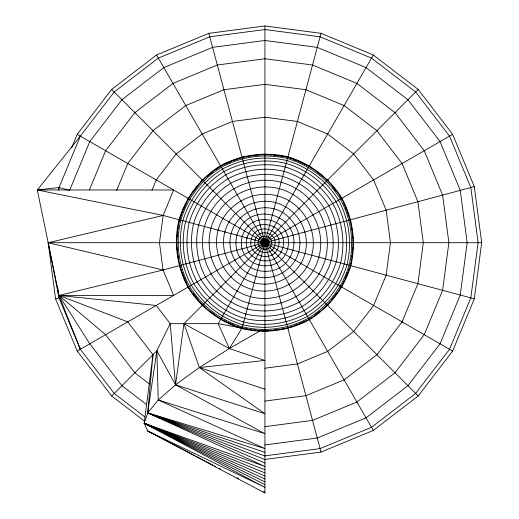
<?xml version="1.0" encoding="UTF-8"?>
<svg xmlns="http://www.w3.org/2000/svg" width="519" height="519" viewBox="0 0 519 519"><rect width="100%" height="100%" fill="white"/><g stroke="black" fill="none" stroke-linecap="round" stroke-linejoin="round"><path stroke-width="0.78" d="M152.56 360.309L152.943 354.691L127.778 321.89L59.03 295.434L37.316 189.973L80.328 136.121L114.199 91.973L158.347 58.102L209.76 36.804L264.93 29.544L320.1 36.804L371.507 58.102L415.654 91.973L449.532 136.121L470.824 187.534L478.09 242.704L470.824 297.874L449.532 349.281L415.654 393.428L371.507 427.306L320.1 448.598L264.93 455.864M194.891 455.669L147.72 430.991L264.93 487.38L144.204 423.277L152.943 354.691L147.72 412.884L144.204 423.277L147.72 430.991L264.93 493.05L264.93 25.95L208.826 33.333L156.55 54.988L111.663 89.437L77.214 134.324L71.648 147.772M58.712 189.935L59.03 187.534L80.328 136.121M176.454 241.912L176.765 239.538M177.076 237.17L177.284 235.587M177.498 234.004L177.809 231.636M178.121 229.262L178.328 227.685M179.055 222.151L179.263 220.569M350.591 264.839L350.799 263.256M351.11 260.888L351.318 259.305M351.629 256.931L351.843 255.354M352.154 252.98L352.362 251.397M352.673 249.029L352.881 247.446M353.192 245.072L353.4 243.495M264.93 459.458L321.027 452.068L373.304 430.42L418.197 395.971L452.639 351.078L474.295 298.801L481.684 242.704L474.295 186.606L452.639 134.324L418.197 89.437L373.304 54.988L321.027 33.333L264.93 25.95M474.295 298.801L163.187 215.443L37.316 189.973L173.599 189.973L163.187 215.443L159.469 242.704L163.063 269.997L173.599 295.434L59.03 295.434L59.03 297.874L80.328 349.281L114.199 393.428L144.911 416.997M264.93 484.675L144.204 423.277L264.93 466.432L147.72 412.884L158.224 399.987L175.526 384.8L183.96 323.668L418.197 89.437M79.491 346.173L80.328 349.281L59.03 295.434L156.232 305.457L170.206 323.668L156.868 350.766L147.72 412.884L264.93 463.052M58.563 189.896L59.03 187.534L68.839 190.162M241.912 328.598C219.427 321.871 200.23 307.144 187.917 287.169C176.771 266.507 173.612 242.522 179.029 219.686C185.757 197.201 200.483 178.011 220.465 165.691C241.121 154.545 265.105 151.392 287.941 156.803C310.427 163.53 329.623 178.264 341.943 198.239C353.082 218.895 356.242 242.879 350.825 265.722C344.097 288.207 329.37 307.397 309.389 319.717C288.733 330.863 264.748 334.015 241.912 328.598L321.027 33.333M69.598 190.363L89.8 141.59L121.933 99.713L163.816 67.574L212.589 47.372L264.93 40.482L317.265 47.372L366.038 67.574L407.921 99.713L440.06 141.59L460.262 190.363L467.152 242.704L460.262 295.045L440.06 343.812L407.921 385.695L366.038 417.834L317.265 438.036L264.93 444.926M89.385 189.915L105.623 150.724L134.856 112.629L172.95 83.397L217.318 65.018L264.93 58.751L312.535 65.018L356.903 83.397L395.004 112.629L424.237 150.724L442.61 195.092L448.877 242.704L442.61 290.316L424.237 334.677L395.004 372.778L356.903 402.011L312.535 420.39L264.93 426.657M116.606 190.479L127.778 163.517L152.943 130.717L185.744 105.552L223.936 89.729L264.93 84.331L305.918 89.729L344.11 105.552L376.911 130.717L402.082 163.517L417.905 201.716L423.296 242.704L417.905 283.692L402.082 321.89L376.911 354.691L344.11 379.856L305.918 395.679L264.93 401.077M151.95 190.285L156.232 179.95L176.181 153.955L202.176 134.012L232.447 121.472L264.93 117.197L297.413 121.472L327.684 134.012L353.679 153.955L373.622 179.95L386.162 210.221L390.437 242.704L386.162 275.187L373.622 305.457L353.679 331.453L327.684 351.395L297.413 363.936L264.93 368.211M179.671 219.044L181.507 214.619M182.117 213.147L183.032 210.935M183.642 209.462L185.166 205.784M185.776 204.304L186.691 202.099M187.301 200.626L188.215 198.414M344.078 281.097L341.638 286.994L340.185 288.888M344.992 278.891L347.743 272.261M348.658 270.049L349.268 268.576M373.304 54.988L218.181 323.668L229.32 348.56L264.93 360.446L199.354 367.562L175.526 384.8L156.868 350.766L111.663 395.971L144.366 421.065M242.036 328.138C219.673 321.449 200.581 306.8 188.332 286.929C177.245 266.383 174.105 242.522 179.496 219.809C186.185 197.447 200.834 178.354 220.705 166.106C241.251 155.019 265.105 151.879 287.818 157.27C310.187 163.959 329.273 178.607 341.528 198.479C352.609 219.024 355.749 242.879 350.364 265.598C343.669 287.961 329.027 307.047 309.155 319.302C288.609 330.382 264.748 333.529 242.036 328.138L229.32 348.56L199.354 367.562L183.96 323.668L229.32 348.56L260.038 330.914M188.702 197.784L189.675 196.519M193.074 192.088L196.954 187.028M200.84 181.968L202.293 180.067M328.533 304.069L324.401 307.767M331.933 299.645L337.272 292.684M207.353 176.188L212.414 172.302M216.209 169.389L220.004 166.476M309.849 318.926L311.115 317.959M314.91 315.046L319.97 311.16M163.187 215.443L48.176 242.704L55.559 298.801L77.214 351.078L452.639 134.324M221.373 165.684L222.852 165.074M225.058 164.16L231.688 161.415M233.9 160.501L240.531 157.757M290.802 327.041L293.008 326.127M294.481 325.517L298.166 323.992M299.638 323.382L301.85 322.468M303.323 321.851L305.535 320.937M55.559 298.801L59.03 297.874L57.557 286.676M146.682 404.684L121.933 385.695L89.8 343.812L59.03 295.434L163.063 269.997L474.295 186.606M242.795 157.036L244.371 156.829M246.746 156.517L249.12 156.206M250.696 155.998L252.279 155.791M254.654 155.479L257.022 155.168M258.605 154.96L260.188 154.753M262.556 154.435L264.139 154.227M266.507 331.07L268.089 330.863M270.464 330.551L272.04 330.344M274.415 330.032L275.998 329.825M278.366 329.513L279.949 329.306M282.317 328.994L283.899 328.78M286.274 328.469L287.85 328.261M37.316 189.973L59.03 187.534M59.03 297.874L48.176 242.704L481.684 242.704M265.722 154.227L267.298 154.435M269.672 154.753L271.255 154.96M273.623 155.272L275.206 155.479M277.574 155.791L279.157 155.998M280.74 156.206L283.108 156.517M285.482 156.829L287.065 157.036M242.003 328.261L243.586 328.469M245.954 328.78L247.537 328.994M249.905 329.306L251.488 329.513M253.862 329.825L255.439 330.032M257.813 330.344L259.396 330.551M261.764 330.863L263.347 331.07M241.251 327.963L218.181 323.668L170.206 323.668L175.526 384.8L264.93 433.683L158.224 399.987L156.868 350.766M48.176 242.704L163.063 269.997M175.526 384.8L264.93 413.753L199.354 367.562L264.93 389.179M264.93 452.347L147.72 412.884L264.93 459.581M264.93 456.006L147.72 412.884L264.93 448.585L158.224 399.987M264.93 481.879L144.204 423.277L264.93 469.714M264.93 478.979L144.204 423.277L264.93 472.9M289.33 157.757L291.535 158.671M293.008 159.281L295.96 160.501M298.166 161.415L300.378 162.33M301.85 162.94L308.481 165.684M224.325 320.937L226.531 321.851M228.003 322.468L230.215 323.382M231.688 323.992L233.9 324.907M236.846 326.127L239.058 327.041M144.204 423.277L264.93 475.988M147.72 430.991L154.02 433.942M196.318 456.422L204.895 460.904M206.328 461.651L212.758 465.018M214.185 465.764L215.619 466.516M219.187 468.385L220.62 469.131M237.053 477.733L238.487 478.479M263.496 491.564L264.93 492.317M77.214 134.324L452.639 351.078M309.214 165.996L311.744 167.935M317.44 172.302L322.5 176.188M205.459 307.767L202.293 305.334L200.84 303.44M209.884 311.16L214.944 315.046M149.459 383.982L134.856 372.778L105.623 334.677L59.03 295.434M111.663 89.437L418.197 395.971M327.56 180.067L328.533 181.332M332.9 187.028L336.299 191.453M339.698 195.884L341.638 198.414L342.553 200.626M188.215 286.994L189.675 288.888M193.074 293.319L197.927 299.645M77.214 351.078L111.663 395.971M156.55 54.988L373.304 430.42M343.773 203.571L344.687 205.784M345.297 207.256L346.218 209.462M346.828 210.935L348.353 214.619M348.963 216.092L349.877 218.304M179.366 265.631L179.976 267.103M180.586 268.576L181.507 270.788M182.117 272.261L183.337 275.206M184.251 277.412L185.166 279.624M185.776 281.097L186.996 284.042M208.826 33.333L321.027 452.068M350.591 220.569L350.799 222.151M351.11 224.519L351.318 226.102M351.629 228.47L351.843 230.053M352.154 232.428L352.362 234.004M352.673 236.379L352.881 237.962M353.192 240.329L353.4 241.912M176.557 244.287L176.765 245.863M176.973 247.446L177.284 249.821M177.602 252.189L177.809 253.772M178.017 255.354L178.328 257.722M180.755 220.147C175.441 242.529 178.536 266.033 189.461 286.274C201.528 305.853 220.335 320.288 242.373 326.879C264.755 332.186 288.259 329.091 308.5 318.173C328.079 306.1 342.508 287.292 349.105 265.261C354.412 242.879 351.318 219.375 340.399 199.134C328.326 179.555 309.519 165.12 287.481 158.529C265.105 153.222 241.601 156.316 221.353 167.235C201.774 179.308 187.346 198.115 180.755 220.147M182.805 220.698C177.628 242.535 180.644 265.462 191.297 285.216C203.072 304.316 221.425 318.394 242.924 324.829C264.755 330.006 287.688 326.989 307.436 316.331C326.542 304.556 340.62 286.209 347.049 264.709C352.232 242.873 349.209 219.939 338.557 200.191C326.782 181.092 308.429 167.014 286.936 160.579C265.099 155.402 242.165 158.418 222.417 169.071C203.318 180.852 189.234 199.199 182.805 220.698M185.64 221.457C180.638 242.535 183.551 264.677 193.84 283.744C205.206 302.188 222.923 315.786 243.683 321.994C264.761 326.996 286.903 324.077 305.97 313.794C324.414 302.421 338.005 284.704 344.22 263.95C349.216 242.866 346.303 220.731 336.02 201.657C324.647 183.22 306.93 169.622 286.177 163.414C265.092 158.412 242.95 161.325 223.884 171.614C205.44 182.986 191.848 200.704 185.64 221.457M189.24 222.424C184.466 242.548 187.249 263.678 197.071 281.882C207.924 299.489 224.837 312.464 244.65 318.394C264.768 323.162 285.904 320.379 304.108 310.563C321.709 299.71 334.69 282.797 340.613 262.984C345.388 242.86 342.605 221.723 332.789 203.526C321.936 185.919 305.023 172.944 285.21 167.014C265.086 162.246 243.949 165.023 225.752 174.845C208.145 185.698 195.17 202.611 189.24 222.424M193.593 223.592C189.098 242.555 191.719 262.471 200.976 279.624C211.201 296.219 227.14 308.448 245.811 314.034C264.781 318.536 284.697 315.909 301.85 306.658C318.445 296.427 330.674 280.487 336.26 261.816C340.756 242.853 338.135 222.936 328.884 205.777C318.653 189.188 302.713 176.96 284.042 171.374C265.079 166.871 245.156 169.492 228.003 178.75C211.415 188.981 199.186 204.914 193.593 223.592M198.686 224.954C194.508 242.568 196.941 261.063 205.537 276.997C215.035 292.405 229.839 303.758 247.18 308.948C264.787 313.126 283.29 310.693 299.216 302.097C314.624 292.599 325.984 277.795 331.174 260.454C335.352 242.84 332.913 224.344 324.323 208.411C314.819 193.003 300.021 181.644 282.68 176.46C265.066 172.282 246.57 174.715 230.637 183.311C215.229 192.809 203.87 207.613 198.686 224.954M204.48 226.505C195.897 259.481 215.885 294.098 248.731 303.154C281.7 311.737 316.324 291.743 325.374 258.903C333.957 225.927 313.969 191.31 281.123 182.253C248.153 173.67 213.53 193.658 204.48 226.505M210.954 228.243C203.13 257.301 221.386 288.921 250.469 296.673C279.527 304.497 311.147 286.241 318.9 257.165C326.723 228.107 308.468 196.487 279.391 188.734C250.327 180.904 218.707 199.16 210.954 228.243M218.123 230.164C211.252 255.173 227.29 282.952 252.383 289.511C277.393 296.381 305.178 280.338 311.737 255.244C318.601 230.235 302.564 202.449 277.47 195.897C252.461 189.026 224.675 205.07 218.123 230.164M224.844 231.961C218.96 253.382 232.7 277.172 254.187 282.79C275.602 288.668 299.398 274.934 305.01 253.441C310.894 232.025 297.16 208.236 275.667 202.618C254.252 196.733 230.455 210.474 224.844 231.961M231.111 233.641C226.148 251.709 237.734 271.787 255.867 276.523C273.935 281.486 294.014 269.893 298.749 251.767C303.712 233.693 292.119 213.62 273.993 208.885C255.919 203.922 235.847 215.508 231.111 233.641M236.904 235.191C228.049 272.216 282.115 286.702 292.956 250.21C301.811 213.192 247.745 198.706 236.904 235.191M242.211 236.619C234.607 266.383 279.345 278.366 287.643 248.789C295.246 219.024 250.508 207.036 242.211 236.619M247.025 237.903C240.557 261.089 276.841 270.814 282.836 247.498C289.297 224.318 253.013 214.594 247.025 237.903M251.326 239.058C246.415 256.671 273.98 264.054 278.528 246.35C283.439 228.736 255.88 221.353 251.326 239.058M255.114 240.07C251.254 252.552 271.839 258.066 274.746 245.331C278.599 232.856 258.014 227.335 255.114 240.07M258.371 240.946C255.796 249.282 269.543 252.967 271.482 244.462C274.058 236.126 260.311 232.441 258.371 240.946M261.102 241.679C259.597 246.544 267.622 248.698 268.758 243.729C270.263 238.863 262.231 236.709 261.102 241.679M263.289 242.263C265.598 249.645 268.985 237.027 263.289 242.263"/></g></svg>
